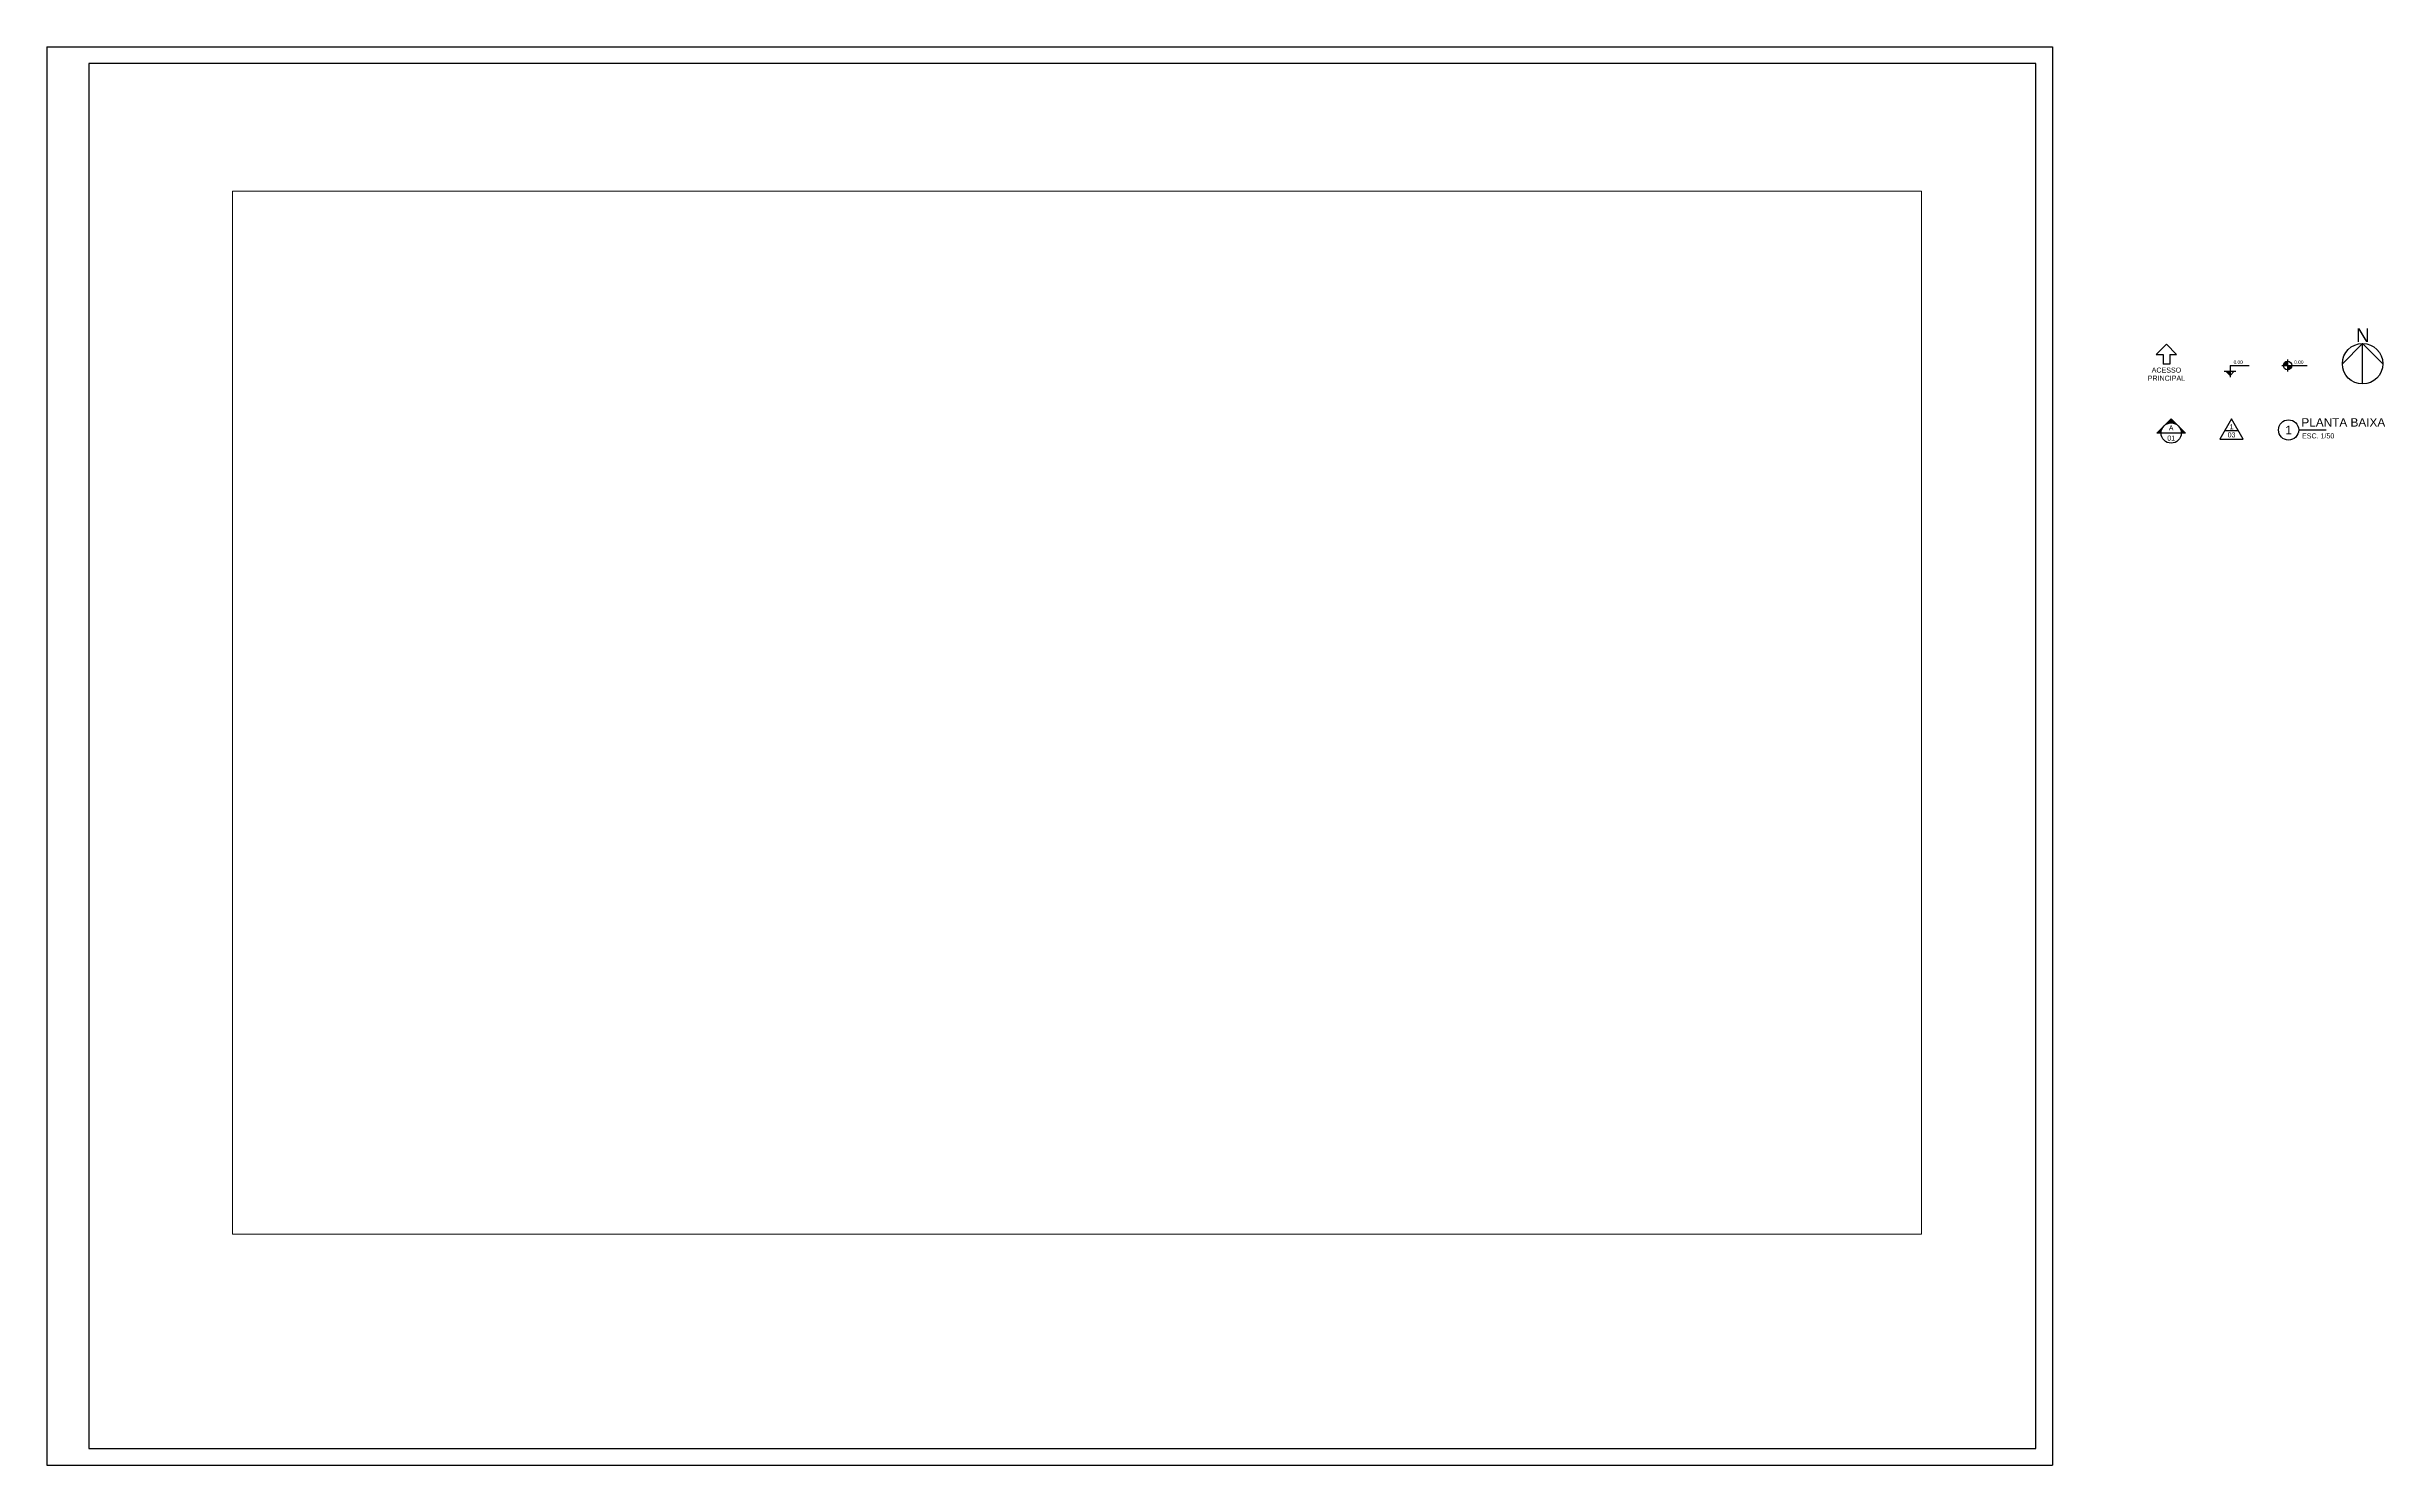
# Paper-space layout 'A0' of a CAD drawing. Header units: millimetres. Extents: x -7 to 1379, y -20 to 821.
import ezdxf
from ezdxf.enums import TextEntityAlignment as Align

# ---------------------------------------------------------------- set-up
doc = ezdxf.new("R2010")
doc.units = ezdxf.units.MM
doc.header["$LTSCALE"] = 0.3
for name, color, linetype in [('INDICAÇÕES', 5, 'Continuous'), ('MARGENS', 6, 'Continuous'), ('PAPEL', 1, 'Continuous'), ('VIEWPORT', 4, 'Continuous')]:
    doc.layers.add(name, color=color, linetype=linetype)
doc.styles.add('2MM', font='ARIAL.TTF', dxfattribs={"height": 2})
doc.styles.add('3MM', font='ARIAL.TTF', dxfattribs={"height": 3})
doc.styles.add('5MM', font='ARIAL.TTF', dxfattribs={"height": 5})
doc.styles.add('8MM', font='ARIAL.TTF', dxfattribs={"height": 8})

# ---------------------------------------------------------------- blocks, each defined once
blk = doc.blocks.new('ACESSO PRINCIPAL')
at = {"layer": 'INDICAÇÕES', "color": 2}
for p, q in [((0, 0), (-6, -6)), ((6, -6), (0, 0)), ((-6, -6), (-2, -6)), ((-2, -6), (-2, -11.7)), ((2, -11.7), (-2, -11.7)), ((2, -6), (6, -6)), ((2, -6), (2, -11.7))]:
    blk.add_line(p, q, dxfattribs=at)
at = {"layer": 'INDICAÇÕES', "color": 3, "style": '3MM'}
for s, p in [('ACESSO', (0, -15.3)), ('PRINCIPAL', (0, -20.1))]:
    blk.add_text(s, height=3, dxfattribs=at).set_placement(p, align=Align.MIDDLE_CENTER)
blk = doc.blocks.new('IND FACHADAS')
at = {"layer": 'INDICAÇÕES', "color": 3}
for p, q in [((0, 0), (-6.9, -12)), ((6.9, -12), (0, 0)), ((-6.9, -12), (6.9, -12)), ((-4, -7), (4, -7))]:
    blk.add_line(p, q, dxfattribs=at)
at = {"layer": 'INDICAÇÕES', "color": 2, "style": '3MM'}
blk.add_attdef('PA', text='', height=3, dxfattribs=at).set_placement((0, -9.5), align=Align.MIDDLE_CENTER)
at = {"layer": 'INDICAÇÕES', "color": 3, "style": '3MM'}
blk.add_attdef('F', text='', height=3, dxfattribs=at).set_placement((0, -4.7), align=Align.MIDDLE_CENTER)
blk = doc.blocks.new('NIVEL CORTE')
at = {"layer": 'INDICAÇÕES'}
blk.add_hatch(color=2, dxfattribs=at).paths.add_polyline_path([(0, 3.5), (-2.5, 3.5), (0, 1)])
at = {"layer": 'INDICAÇÕES', "color": 2}
for p, q in [((-3.5, 3.5), (3.5, 3.5)), ((0, 1), (-2.5, 3.5)), ((0, 7), (0, 0)), ((0, 7), (11.4, 7)), ((0, 1), (2.5, 3.5))]:
    blk.add_line(p, q, dxfattribs=at)
at = {"layer": 'INDICAÇÕES', "color": 2, "style": '2MM'}
blk.add_attdef('NIV', (2.1, 7.9), '', height=2, dxfattribs=at)
blk = doc.blocks.new('NIVEL P BAIXA')
at = {"layer": 'INDICAÇÕES'}
h = blk.add_hatch(color=2, dxfattribs=at)
h.paths.add_polyline_path([(-2.5, 0), (0, 0), (0, 2.5, 0.414214)])
h.paths.add_polyline_path([(0, -2.5, 0.414214), (2.5, 0), (0, 0)])
at = {"layer": 'INDICAÇÕES', "color": 2}
for p, q in [((-3.5, 0), (11.6, 0)), ((0, 3.5), (0, -3.5))]:
    blk.add_line(p, q, dxfattribs=at)
blk.add_circle((0, 0), 2.5, dxfattribs=at)
at = {"layer": 'INDICAÇÕES', "color": 2, "style": '2MM'}
blk.add_attdef('NIV', (4, 1), '', height=2, dxfattribs=at)
blk = doc.blocks.new('NOME DO DESENHO')
at = {"layer": 'INDICAÇÕES', "color": 2}
blk.add_line((6, 0), (22.3, 0), dxfattribs=at)
blk.add_circle((0, 0), 6, dxfattribs=at)
at = {"layer": 'INDICAÇÕES', "color": 6, "style": '5MM'}
blk.add_attdef('N', text='', height=5, dxfattribs=at).set_placement((0, 0), align=Align.MIDDLE_CENTER)
blk.add_attdef('NO', (7.6, 2), '', height=5, dxfattribs=at)
at = {"layer": 'INDICAÇÕES', "color": 2, "style": '3MM'}
blk.add_attdef('ESC', (8, -5), '', height=3, dxfattribs=at)
blk = doc.blocks.new('NORTE')
at = {"layer": 'INDICAÇÕES', "color": 6}
for q in [(-12, -12), (12, -12)]:
    blk.add_line((0, 0), q, dxfattribs=at)
at = {"layer": 'INDICAÇÕES', "color": 2}
blk.add_line((0, -24), (0, 0), dxfattribs=at)
blk.add_circle((0, -12), 12, dxfattribs=at)
at = {"layer": 'INDICAÇÕES', "color": 2, "style": '8MM'}
blk.add_text('N', height=8, dxfattribs=at).set_placement((0.1, 4.9), align=Align.MIDDLE_CENTER)
blk = doc.blocks.new('INDICAÇÃO DE CORTE')
at = {"layer": 'INDICAÇÕES'}
blk.add_hatch(color=3, dxfattribs=at).paths.add_polyline_path([(-2.5, 0), (0, 0), (-8.5, 8.5), (-17, 0), (-14.5, 0, -1)])
at = {"layer": 'INDICAÇÕES', "color": 3}
for p, q in [((-17, 0), (-8.5, 8.5)), ((0, 0), (-17, 0)), ((-8.5, 8.5), (0, 0))]:
    blk.add_line(p, q, dxfattribs=at)
blk.add_circle((-8.5, 0), 6, dxfattribs=at)
at = {"layer": 'INDICAÇÕES', "color": 3, "style": '3MM'}
blk.add_attdef('C', text='', height=3, dxfattribs=at).set_placement((-8.5, 3), align=Align.MIDDLE_CENTER)
at = {"layer": 'INDICAÇÕES', "color": 2, "style": '3MM'}
blk.add_attdef('PA', text='', height=3, dxfattribs=at).set_placement((-8.5, -3), align=Align.MIDDLE_CENTER)

psp = doc.layouts.new('A0')

# ---------------------------------------------------------------- linework, layer by layer
at = {"layer": 'MARGENS'}
for p, q in [((1171.8, 810.9), (17.8, 810.9)), ((17.8, 810.9), (17.8, -10.1)), ((1171.8, -10.1), (1171.8, 810.9)), ((17.8, -10.1), (1171.8, -10.1))]:
    psp.add_line(p, q, dxfattribs=at)
at = {"layer": 'PAPEL'}
for p, q in [((-7.2, 820.9), (-7.2, -20.1)), ((-7.2, 820.9), (1181.8, 820.9)), ((1181.8, 820.9), (1181.8, -20.1)), ((-7.2, -20.1), (1181.8, -20.1))]:
    psp.add_line(p, q, dxfattribs=at)

# ---------------------------------------------------------------- block references
at = {"layer": 'INDICAÇÕES', "color": 2}
for name, p in [('NORTE', (1365.6, 645)), ('ACESSO PRINCIPAL', (1249.3, 644.5))]:
    psp.add_blockref(name, p, dxfattribs=at)
for name, p, values in [('NIVEL CORTE', (1287, 625), {'NIV': '0.00'}), ('NIVEL P BAIXA', (1321.1, 631.9), {'NIV': '0.00'}), ('IND FACHADAS', (1287.9, 600.3), {'F': '1', 'PA': '03'}), ('NOME DO DESENHO', (1321.7, 593.7), {'N': '1', 'NO': 'PLANTA BAIXA', 'ESC': 'ESC. 1/50'})]:
    psp.add_blockref(name, p, dxfattribs=at).add_auto_attribs(values)
at = {"layer": 'INDICAÇÕES'}
psp.add_blockref('INDICAÇÃO DE CORTE', (1260.6, 591.9), dxfattribs=at).add_auto_attribs({'C': 'A', 'PA': '01'})

# ---------------------------------------------------------------- viewports
at = {"layer": 'VIEWPORT'}
psp.add_viewport(center=(603.5, 426.1), size=(1001.3, 618.461), view_center_point=(1771.547, 1260.402), view_height=201.89152, dxfattribs=at)

doc.saveas('drawing.dxf')
